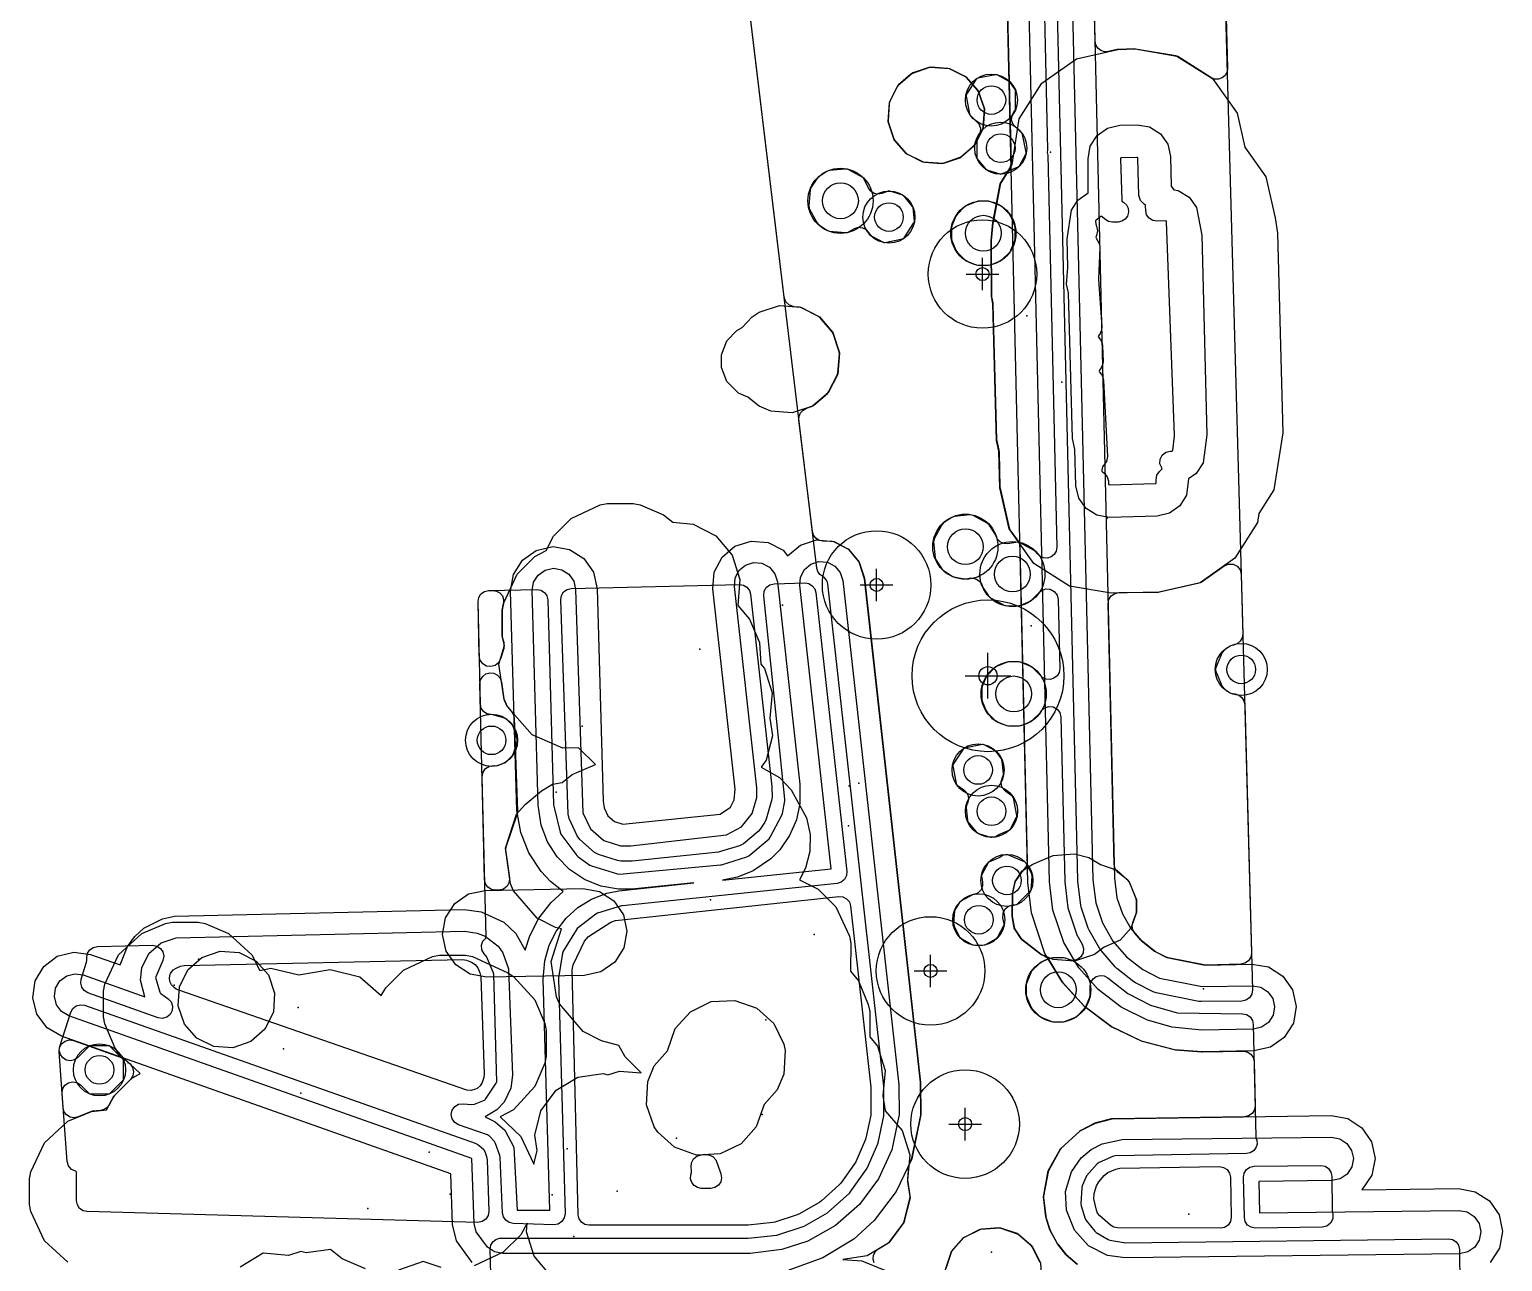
# Model space of a CAD drawing. Header units: metres. Extents: x 17722 to 17999, y 13535 to 15917.
# Drawn here: x 17794.3 to 17862.1, y 14236.5 to 14293.2 of the extents above; entities that cross this region are included whole.
import ezdxf

# ---------------------------------------------------------------- set-up
doc = ezdxf.new("R2010")
doc.units = ezdxf.units.M
for name, color, linetype in [('AI_GREENING_ALLOWED_ZONE', 4, 'Continuous'), ('AI_GREENING_EXCLUSIONS', 1, 'Continuous'), ('AI_GREENING_LAWN', 82, 'Continuous'), ('AI_GREENING_REJECTED', 6, 'Continuous'), ('AI_GREENING_SHRUBS', 92, 'Continuous'), ('AI_GREENING_TREES', 3, 'Continuous')]:
    doc.layers.add(name, color=color, linetype=linetype)

# ---------------------------------------------------------------- blocks, each defined once
blk = doc.blocks.new('AI_TREE')
for p, q in [((0, -0.3), (0, 0.3)), ((-0.3, 0), (0.3, 0))]:
    blk.add_line(p, q)
for radius in [1, 0.12]:
    blk.add_circle((0, 0), radius)
blk = doc.blocks.new('AI_SHRUB')
for radius in [1, 0.55]:
    blk.add_circle((0, 0), radius)

msp = doc.modelspace()

# ---------------------------------------------------------------- linework, layer by layer
at = {"layer": 'AI_GREENING_ALLOWED_ZONE'}
for points in [[(17849.115, 14304.35), (17849.463, 14291.45), (17849.436, 14291.273), (17849.348, 14291.117), (17849.211, 14291.002), (17849.042, 14290.943), (17848.863, 14290.947), (17848.696, 14291.014), (17847.167, 14291.979), (17847.076, 14292.013), (17845.226, 14292.331), (17845.178, 14292.334), (17844.427, 14292.315), (17844.378, 14292.308), (17843.965, 14292.215), (17843.789, 14292.207), (17843.621, 14292.26), (17843.482, 14292.368), (17843.389, 14292.518), (17843.354, 14292.691), (17843.271, 14296.258)], [(17839.265, 14296.462), (17839.484, 14287.07), (17839.407, 14286.791), (17839.011, 14286.163), (17838.977, 14286.076), (17838.656, 14284.343), (17838.653, 14284.321), (17838.575, 14283.51), (17838.574, 14283.485), (17838.583, 14280.963), (17838.588, 14280.916), (17838.643, 14280.635), (17838.652, 14280.552), (17838.816, 14274.315), (17838.823, 14274.267), (17838.919, 14273.839), (17838.932, 14273.742), (17838.974, 14272.139), (17838.98, 14272.09), (17839.395, 14270.259), (17839.434, 14270.171), (17839.806, 14269.645), (17839.872, 14269.514), (17839.897, 14269.368), (17840.235, 14254.886), (17840.198, 14254.684), (17840.082, 14254.514), (17839.976, 14254.412), (17839.699, 14254.012), (17839.661, 14253.923), (17839.553, 14253.424), (17839.547, 14253.375), (17839.531, 14252.413), (17839.535, 14252.365), (17839.627, 14251.861), (17839.662, 14251.771), (17839.93, 14251.356), (17839.986, 14251.295), (17840.855, 14250.62), (17840.911, 14250.587), (17840.998, 14250.551), (17841.131, 14250.469), (17841.232, 14250.349), (17841.833, 14249.356), (17841.862, 14249.318), (17842.858, 14248.219), (17842.893, 14248.187), (17844.082, 14247.296), (17844.124, 14247.271), (17845.475, 14246.619), (17845.521, 14246.602), (17847.004, 14246.219), (17847.046, 14246.212), (17848.275, 14246.113), (17848.3, 14246.112), (17850.175, 14246.153), (17850.367, 14246.12), (17850.531, 14246.015), (17850.643, 14245.855), (17850.686, 14245.665), (17850.732, 14243.636), (17850.697, 14243.443), (17850.592, 14243.278), (17850.431, 14243.166), (17850.239, 14243.125), (17844.17, 14243.036), (17844.111, 14243.028), (17843.397, 14242.841), (17843.348, 14242.822), (17842.696, 14242.49), (17842.641, 14242.452), (17841.793, 14241.672), (17841.744, 14241.61), (17841.221, 14240.663), (17841.194, 14240.588), (17840.987, 14239.468), (17840.984, 14239.394), (17841.082, 14238.541), (17841.092, 14238.494), (17841.27, 14237.933), (17841.288, 14237.89), (17841.613, 14237.285), (17841.638, 14237.247), (17841.996, 14236.802), (17842.027, 14236.769), (17842.536, 14236.329)], [(17833.181, 14236.391), (17833.135, 14236.568), (17833.155, 14236.75), (17833.24, 14236.912), (17833.377, 14237.033), (17833.812, 14237.293), (17833.884, 14237.358), (17834.523, 14238.219), (17834.564, 14238.306), (17834.825, 14239.346), (17834.83, 14239.442), (17834.727, 14240.138), (17834.724, 14240.255), (17834.776, 14240.841), (17834.822, 14241.01), (17834.894, 14241.164), (17834.913, 14241.219), (17835.325, 14243.204), (17835.331, 14243.258), (17835.313, 14244.695), (17835.311, 14244.72), (17832.734, 14267.916), (17832.724, 14267.963), (17832.51, 14268.637), (17832.463, 14268.721), (17832.024, 14269.243), (17831.949, 14269.303), (17831.35, 14269.614), (17831.243, 14269.641), (17830.815, 14269.652), (17830.641, 14269.688), (17830.49, 14269.782), (17830.382, 14269.922), (17830.33, 14270.092), (17829.711, 14275.238), (17829.72, 14275.409), (17829.787, 14275.567), (17829.903, 14275.694), (17830.055, 14275.774), (17830.294, 14275.851), (17830.38, 14275.899), (17831.023, 14276.458), (17831.081, 14276.532), (17831.478, 14277.305), (17831.504, 14277.398), (17831.575, 14278.282), (17831.563, 14278.379), (17831.289, 14279.216), (17831.242, 14279.3), (17830.686, 14279.949), (17830.611, 14280.008), (17829.838, 14280.404), (17829.745, 14280.43), (17829.488, 14280.451), (17829.272, 14280.52), (17829.109, 14280.677), (17829.032, 14280.89), (17827.311, 14295.195)], [(17840.818, 14236.42), (17840.474, 14237.112), (17840.416, 14237.188), (17839.846, 14237.689), (17839.763, 14237.737), (17839.022, 14237.991), (17838.926, 14238.004), (17838.139, 14237.951), (17838.046, 14237.926), (17837.353, 14237.582), (17837.278, 14237.524), (17836.776, 14236.954), (17836.728, 14236.871), (17836.474, 14236.131)]]:
    msp.add_lwpolyline(points, dxfattribs=at)
for points in [[(17834.638, 14287.537), (17834.714, 14287.478), (17835.406, 14287.135), (17835.5, 14287.109), (17836.286, 14287.057), (17836.383, 14287.07), (17837.123, 14287.323), (17837.206, 14287.372), (17837.776, 14287.873), (17837.835, 14287.949), (17838.178, 14288.641), (17838.204, 14288.735), (17838.256, 14289.521), (17838.243, 14289.618), (17837.99, 14290.358), (17837.941, 14290.441), (17837.44, 14291.011), (17837.364, 14291.07), (17836.672, 14291.413), (17836.578, 14291.439), (17835.792, 14291.491), (17835.695, 14291.478), (17834.955, 14291.225), (17834.872, 14291.176), (17834.302, 14290.675), (17834.243, 14290.599), (17833.9, 14289.907), (17833.874, 14289.813), (17833.822, 14289.027), (17833.835, 14288.93), (17834.088, 14288.19), (17834.137, 14288.107), (17834.638, 14287.537)], [(17849.303, 14268.512), (17849.501, 14268.595), (17849.715, 14268.588), (17849.906, 14268.492), (17850.04, 14268.325), (17850.092, 14268.117), (17850.562, 14250.666), (17850.529, 14250.473), (17850.424, 14250.307), (17850.264, 14250.195), (17850.073, 14250.152), (17848.48, 14250.118), (17848.373, 14250.127), (17846.73, 14250.451), (17846.598, 14250.497), (17846.144, 14250.73), (17846.063, 14250.782), (17845.537, 14251.196), (17845.468, 14251.262), (17845.192, 14251.58), (17845.102, 14251.733), (17845.071, 14251.908), (17845.103, 14252.083), (17845.256, 14252.492), (17845.272, 14252.579), (17845.272, 14253.078), (17845.253, 14253.173), (17844.937, 14253.93), (17844.865, 14254.027), (17844.424, 14254.385), (17844.29, 14254.553), (17844.239, 14254.761), (17843.959, 14266.77), (17843.993, 14266.963), (17844.099, 14267.129), (17844.26, 14267.24), (17844.452, 14267.281), (17846.278, 14267.305), (17846.33, 14267.312), (17848.159, 14267.726), (17848.247, 14267.765), (17849.303, 14268.512)], [(17814.925, 14266.863), (17814.959, 14267.056), (17815.063, 14267.22), (17815.223, 14267.333), (17815.413, 14267.375), (17815.601, 14267.38), (17815.777, 14267.352), (17815.932, 14267.264), (17816.047, 14267.127), (17816.106, 14266.959), (17816.103, 14266.781), (17816.043, 14266.487), (17816.039, 14266.438), (17816.039, 14265.307), (17816.046, 14265.245), (17816.117, 14264.973), (17816.111, 14264.7), (17815.963, 14264.22), (17815.867, 14264.045), (17815.71, 14263.921), (17815.517, 14263.868), (17815.319, 14263.896), (17815.147, 14263.999), (17815.03, 14264.16), (17814.985, 14264.355), (17814.925, 14266.863)], [(17815.016, 14263.074), (17815.046, 14263.259), (17815.143, 14263.42), (17815.293, 14263.533), (17815.474, 14263.584), (17815.66, 14263.564), (17815.826, 14263.477), (17815.949, 14263.335), (17816.01, 14263.157), (17816.121, 14262.39), (17816.141, 14262.324), (17816.258, 14262.063), (17816.297, 14262.002), (17816.474, 14261.799), (17816.562, 14261.654), (17816.597, 14261.487), (17816.739, 14257.213), (17816.712, 14257.034), (17816.204, 14255.552), (17816.194, 14255.448), (17816.191, 14255.437), (17816.195, 14255.428), (17816.381, 14254.139), (17816.367, 14253.929), (17816.268, 14253.744), (17816.101, 14253.616), (17815.896, 14253.568), (17815.74, 14253.565), (17815.549, 14253.599), (17815.385, 14253.703), (17815.273, 14253.863), (17815.231, 14254.053), (17815.2, 14255.344), (17815.211, 14255.414), (17815.197, 14255.482), (17815.016, 14263.074)], [(17795.62, 14246.127), (17795.642, 14246.314), (17795.643, 14246.318), (17795.74, 14246.492), (17795.897, 14246.614), (17796.089, 14246.666), (17796.286, 14246.638), (17798.525, 14245.847), (17798.701, 14245.74), (17798.894, 14245.559), (17799.009, 14245.397), (17799.052, 14245.202), (17799.015, 14245.007), (17798.906, 14244.841), (17798.17, 14244.105), (17798.125, 14244.045), (17797.933, 14243.677), (17797.833, 14243.545), (17797.696, 14243.453), (17797.537, 14243.411), (17797.149, 14243.375), (17797.076, 14243.357), (17796.5, 14243.116), (17796.316, 14243.077), (17796.13, 14243.109), (17795.97, 14243.208), (17795.857, 14243.359), (17795.808, 14243.541), (17795.62, 14246.127)], [(17824.743, 14240.803), (17824.759, 14241.006), (17824.855, 14241.187), (17825.015, 14241.314), (17825.212, 14241.366), (17825.431, 14241.378), (17825.609, 14241.355), (17825.768, 14241.271), (17825.887, 14241.136), (17825.95, 14240.967), (17825.955, 14240.938), (17826.119, 14240.498), (17826.15, 14240.31), (17826.108, 14240.123), (17825.999, 14239.965), (17825.838, 14239.861), (17825.65, 14239.824), (17825.214, 14239.824), (17825.036, 14239.857), (17824.882, 14239.95), (17824.771, 14240.093), (17824.717, 14240.266), (17824.729, 14240.446), (17824.757, 14240.559), (17824.763, 14240.651), (17824.743, 14240.803)]]:
    msp.add_lwpolyline(points, close=True, dxfattribs=at)
at = {"layer": 'AI_GREENING_EXCLUSIONS'}
for points in [[(17843.215, 14298.668), (17844.254, 14254.119), (17844.367, 14253.213), (17844.616, 14252.473), (17844.998, 14251.805), (17845.499, 14251.226), (17846.101, 14250.752), (17846.661, 14250.464), (17848.426, 14250.117), (17850.584, 14250.163), (17851.353, 14250.028), (17852.011, 14249.61), (17852.459, 14248.971), (17852.629, 14248.209), (17852.494, 14247.44), (17852.075, 14246.782), (17851.436, 14246.334), (17850.674, 14246.164), (17848.288, 14246.112), (17847.024, 14246.214), (17845.497, 14246.608), (17844.102, 14247.282), (17842.874, 14248.201), (17841.846, 14249.335), (17841.047, 14250.655), (17840.422, 14252.52), (17840.422, 14252.52), (17840.258, 14253.925), (17839.213, 14298.675)], [(17842.214, 14298.695), (17843.256, 14254.045), (17843.387, 14252.99), (17843.699, 14252.061), (17844.178, 14251.224), (17844.805, 14250.499), (17845.558, 14249.907), (17846.329, 14249.51), (17848.29, 14249.124), (17850.607, 14249.164), (17850.991, 14249.096), (17851.32, 14248.887), (17851.544, 14248.567), (17851.629, 14248.186), (17851.561, 14247.802), (17851.352, 14247.473), (17851.033, 14247.249), (17850.652, 14247.164), (17848.272, 14247.112), (17846.905, 14247.246), (17845.772, 14247.57), (17844.559, 14248.172), (17843.493, 14248.987), (17842.602, 14249.989), (17841.915, 14251.152), (17841.415, 14252.643), (17841.257, 14253.949), (17841.257, 14253.949), (17840.213, 14298.698)], [(17796.027, 14236.417), (17794.954, 14237.405), (17794.323, 14238.751), (17794.258, 14239.074), (17794.258, 14240.261), (17794.323, 14240.584), (17794.954, 14241.93), (17796.027, 14242.918), (17797.111, 14243.371), (17797.807, 14243.436), (17798.143, 14244.079), (17798.953, 14244.889), (17798.953, 14244.889), (17799.356, 14245.125), (17798.362, 14246.059), (17798.185, 14246.322), (17797.731, 14247.406), (17797.666, 14247.728), (17797.666, 14248.916), (17797.731, 14249.238), (17798.362, 14250.585), (17799.436, 14251.573), (17800.519, 14252.026), (17800.842, 14252.091), (17802.029, 14252.091), (17802.351, 14252.026), (17803.435, 14251.573), (17804.509, 14250.585), (17804.878, 14249.863), (17805.376, 14249.972), (17806.674, 14249.658), (17808.106, 14249.904), (17809.479, 14249.571), (17810.465, 14248.717), (17810.678, 14249.066), (17811.488, 14249.876), (17812.835, 14250.507), (17813.157, 14250.572), (17814.345, 14250.572), (17814.667, 14250.507), (17816.298, 14249.763), (17816.562, 14249.586), (17817.55, 14248.512), (17818.003, 14247.428), (17818.068, 14247.106), (17818.068, 14245.919), (17818.003, 14245.596), (17817.55, 14244.513), (17816.562, 14243.439), (17815.953, 14243.117), (17816.902, 14242.214), (17817.503, 14240.938), (17817.644, 14241.563), (17817.54, 14242.269), (17817.825, 14243.404), (17818.523, 14244.344), (17819.527, 14244.945), (17820.685, 14245.116), (17820.904, 14245.061), (17821.442, 14245.231), (17822.441, 14245.145), (17821.703, 14245.883), (17821.416, 14246.409), (17820.61, 14246.626), (17819.763, 14247.056), (17818.685, 14248.325), (17818.538, 14248.65), (17818.302, 14250.28), (17818.77, 14251.779), (17818.494, 14251.842), (17817.646, 14252.272), (17816.568, 14253.54), (17816.421, 14253.866), (17816.185, 14255.496), (17816.695, 14257.069), (17817.096, 14257.511), (17817.849, 14258.142), (17818.355, 14258.455), (17818.806, 14258.531), (17819.26, 14258.899), (17820.34, 14259.351), (17819.558, 14260.124), (17818.832, 14260.114), (17817.415, 14260.719), (17816.273, 14262.03), (17816.126, 14262.356), (17815.89, 14263.985), (17816.152, 14264.836), (17816.039, 14265.275), (17816.039, 14266.463), (17816.104, 14266.785), (17816.734, 14268.132), (17817.545, 14268.942), (17818.061, 14269.226), (17818.402, 14269.879), (17819.212, 14270.689), (17820.559, 14271.32), (17820.881, 14271.385), (17822.068, 14271.385), (17822.391, 14271.32), (17823.474, 14270.866), (17823.906, 14270.521), (17824.845, 14270.44), (17825.884, 14269.901), (17826.638, 14269.005), (17826.992, 14267.889), (17826.892, 14266.687), (17827.437, 14266.056), (17827.891, 14264.973), (17827.956, 14263.978), (17828.124, 14263.778), (17828.477, 14262.663), (17828.373, 14261.489), (17828.492, 14260.686), (17828.207, 14259.551), (17827.975, 14259.239), (17828.813, 14258.756), (17829.359, 14258.188), (17830.054, 14256.899), (17830.23, 14256.128), (17830.219, 14255.343), (17830.02, 14254.577), (17829.737, 14254.038), (17830.597, 14253.611), (17831.407, 14252.8), (17832.038, 14251.454), (17832.103, 14251.131), (17832.082, 14249.839), (17832.453, 14249.382), (17832.907, 14248.298), (17832.972, 14247.976), (17832.972, 14246.802), (17833.332, 14246.374), (17833.686, 14245.258), (17833.582, 14244.085), (17833.683, 14243.398), (17834.469, 14242.486), (17834.823, 14241.37), (17834.719, 14240.197), (17834.837, 14239.394), (17834.552, 14238.258), (17833.854, 14237.319), (17832.85, 14236.718), (17831.733, 14236.553), (17832.616, 14236.488), (17833.699, 14236.034)], [(17814.656, 14236.41), (17813.928, 14237.404), (17813.75, 14238.164), (17813.669, 14240.499), (17795.739, 14246.832), (17795.068, 14247.23), (17794.6, 14247.855), (17794.407, 14248.611), (17794.519, 14249.384), (17794.917, 14250.055), (17795.542, 14250.522), (17796.298, 14250.715), (17797.071, 14250.603), (17798.441, 14250.12), (17798.772, 14250.971), (17799.111, 14251.43), (17799.535, 14251.815), (17800.388, 14252.251), (17800.945, 14252.368), (17814.288, 14252.671), (17815.069, 14252.571), (17816.113, 14252.085), (17816.113, 14252.085), (17816.664, 14251.565), (17817.094, 14250.798), (17817.306, 14251.465), (17817.731, 14252.279), (17818.294, 14252.997), (17818.851, 14253.501), (17818.258, 14253.973), (17817.837, 14254.428), (17817.274, 14255.281), (17816.897, 14256.229), (17816.72, 14257.243), (17816.425, 14267.344), (17816.555, 14268.113), (17816.97, 14268.774), (17817.607, 14269.226), (17818.367, 14269.4), (17819.137, 14269.269), (17819.798, 14268.854), (17820.249, 14268.218), (17820.423, 14267.457), (17820.699, 14257.665), (17820.74, 14257.358), (17820.91, 14256.996), (17821.217, 14256.727), (17821.599, 14256.606), (17826.08, 14257.068), (17826.556, 14257.392), (17826.735, 14257.736), (17826.768, 14258.223), (17825.743, 14267.448), (17825.809, 14268.226), (17826.169, 14268.918), (17826.766, 14269.421), (17827.509, 14269.657), (17828.287, 14269.59), (17828.98, 14269.231), (17829.193, 14268.978), (17829.779, 14269.471), (17830.522, 14269.707), (17831.3, 14269.64), (17831.993, 14269.281), (17832.495, 14268.684), (17832.731, 14267.94), (17835.312, 14244.707), (17835.331, 14243.231), (17834.907, 14241.19), (17834.195, 14239.68), (17833.173, 14238.339), (17832.235, 14237.49), (17830.812, 14236.616), (17829.241, 14236.056)], [(17842.553, 14236.314), (17842.01, 14236.784), (17841.624, 14237.265), (17841.277, 14237.911), (17841.085, 14238.517), (17840.98, 14239.431), (17841.201, 14240.628), (17841.201, 14240.628), (17841.763, 14241.645), (17842.666, 14242.475), (17843.372, 14242.834), (17844.14, 14243.035), (17854.236, 14243.184), (17855.003, 14243.04), (17855.656, 14242.613), (17856.096, 14241.969), (17856.257, 14241.205), (17856.113, 14240.438), (17855.643, 14239.756), (17860.107, 14239.812), (17860.874, 14239.669), (17861.528, 14239.243), (17861.97, 14238.6), (17862.132, 14237.837), (17861.989, 14237.069), (17861.563, 14236.415)], [(17818.266, 14235.805), (17817.513, 14236.701), (17817.159, 14237.817), (17817.194, 14238.226), (17816.902, 14237.688), (17816.091, 14236.878), (17814.745, 14236.247)], [(17809.748, 14236.118), (17808.664, 14236.571), (17808.135, 14237.014), (17807.015, 14236.849), (17806.761, 14236.913), (17806.194, 14236.734), (17805.027, 14236.835), (17803.964, 14236.195)], [(17813.235, 14236.182), (17812.4, 14236.461), (17811.258, 14236.053)]]:
    msp.add_lwpolyline(points, dxfattribs=at)
for points in [[(17839.541, 14287.003), (17839.866, 14289.106), (17840.907, 14290.757), (17842.5, 14291.883), (17844.402, 14292.314), (17845.202, 14292.335), (17847.125, 14292.005), (17848.775, 14290.964), (17849.901, 14289.371), (17850.255, 14287.811), (17851.22, 14286.446), (17851.651, 14284.543), (17851.769, 14283.846), (17852.013, 14274.639), (17851.601, 14272.014), (17850.91, 14270.918), (17850.84, 14270.513), (17849.8, 14268.863), (17848.207, 14267.737), (17846.304, 14267.306), (17844.105, 14267.248), (17842.182, 14267.578), (17840.532, 14268.618), (17839.406, 14270.211), (17838.975, 14272.114), (17838.93, 14273.791), (17838.817, 14274.291), (17838.651, 14280.594), (17838.583, 14280.939), (17838.574, 14283.497), (17838.654, 14284.332), (17838.986, 14286.123), (17839.541, 14287.003)], [(17837.408, 14291.048), (17837.974, 14290.404), (17838.259, 14289.571), (17838.2, 14288.685), (17837.813, 14287.905), (17837.169, 14287.339), (17836.336, 14287.054), (17835.45, 14287.113), (17834.67, 14287.5), (17834.104, 14288.144), (17833.819, 14288.977), (17833.878, 14289.863), (17834.265, 14290.643), (17834.909, 14291.209), (17835.742, 14291.494), (17836.628, 14291.435), (17837.408, 14291.048)], [(17845.871, 14288.737), (17846.366, 14288.425), (17846.704, 14287.947), (17846.833, 14287.376), (17846.869, 14286.012), (17846.987, 14285.846), (17847.19, 14285.811), (17847.685, 14285.499), (17848.023, 14285.021), (17848.271, 14283.753), (17848.514, 14274.547), (17848.333, 14273.267), (17848.021, 14272.772), (17847.667, 14272.522), (17847.573, 14271.767), (17847.26, 14271.272), (17846.782, 14270.934), (17846.212, 14270.805), (17844.012, 14270.747), (17843.436, 14270.846), (17842.941, 14271.158), (17842.603, 14271.636), (17842.473, 14272.206), (17842.429, 14273.883), (17842.316, 14274.383), (17842.139, 14281.097), (17842.039, 14281.491), (17842.108, 14282.261), (17842.073, 14283.59), (17842.268, 14284.906), (17842.566, 14285.364), (17843.043, 14285.702), (17843.035, 14287.276), (17843.134, 14287.853), (17843.446, 14288.348), (17843.924, 14288.686), (17844.495, 14288.815), (17845.294, 14288.836), (17845.871, 14288.737)], [(17830.654, 14279.986), (17831.274, 14279.263), (17831.579, 14278.332), (17831.5, 14277.349), (17831.059, 14276.489), (17830.342, 14275.866), (17829.405, 14275.564), (17828.422, 14275.643), (17827.881, 14275.87), (17827.356, 14276.29), (17826.926, 14276.47), (17826.388, 14277.009), (17826.141, 14277.648), (17826.141, 14278.241), (17826.388, 14278.88), (17826.846, 14279.365), (17827.097, 14279.49), (17827.563, 14279.986), (17827.875, 14280.203), (17828.812, 14280.505), (17829.794, 14280.426), (17830.654, 14279.986)], [(17815.852, 14250.981), (17816.074, 14250.672), (17816.325, 14249.936), (17816.514, 14245.042), (17816.439, 14244.439), (17816.125, 14243.792), (17815.792, 14243.438), (17815.252, 14243.121), (17815.715, 14242.898), (17816.162, 14242.51), (17816.572, 14241.73), (17816.729, 14238.825), (17818.23, 14238.826), (17817.93, 14249.458), (17818.001, 14250.316), (17818.209, 14251.034), (17818.54, 14251.691), (17818.983, 14252.272), (17819.525, 14252.764), (17820.154, 14253.152), (17820.855, 14253.421), (17821.421, 14253.535), (17824.87, 14253.897), (17822.012, 14253.606), (17821.392, 14253.606), (17820.588, 14253.752), (17819.831, 14254.059), (17819.147, 14254.518), (17818.57, 14255.108), (17818.131, 14255.797), (17817.841, 14256.56), (17817.703, 14257.477), (17817.424, 14267.372), (17817.489, 14267.757), (17817.697, 14268.087), (17818.015, 14268.313), (17818.396, 14268.4), (17818.78, 14268.335), (17819.111, 14268.127), (17819.337, 14267.809), (17819.423, 14267.429), (17819.762, 14257.125), (17820.107, 14256.392), (17820.724, 14255.851), (17821.496, 14255.606), (17821.96, 14255.606), (17826.378, 14256.109), (17827.061, 14256.48), (17827.554, 14257.093), (17827.772, 14257.839), (17827.767, 14258.284), (17826.736, 14267.559), (17826.77, 14267.947), (17826.949, 14268.294), (17827.248, 14268.545), (17827.62, 14268.663), (17828.009, 14268.629), (17828.355, 14268.45), (17828.606, 14268.151), (17828.724, 14267.779), (17829.76, 14258.455), (17829.756, 14257.567), (17829.593, 14256.801), (17829.282, 14256.081), (17828.833, 14255.43), (17828.417, 14255.007), (17827.607, 14254.457), (17826.877, 14254.17), (17826.198, 14254.035), (17831.2, 14254.554), (17829.749, 14267.609), (17829.783, 14267.997), (17829.962, 14268.344), (17830.261, 14268.595), (17830.633, 14268.713), (17831.022, 14268.68), (17831.368, 14268.5), (17831.619, 14268.201), (17831.737, 14267.83), (17834.318, 14244.597), (17834.331, 14243.226), (17833.991, 14241.593), (17833.383, 14240.265), (17832.503, 14239.081), (17831.394, 14238.108), (17830.12, 14237.396), (17828.93, 14237.007), (17827.467, 14236.83), (17816.07, 14236.824), (17815.688, 14236.9), (17815.363, 14237.117), (17814.838, 14237.819), (17814.749, 14238.198), (17814.635, 14241.207), (17796.072, 14247.775), (17795.736, 14247.974), (17795.502, 14248.286), (17795.406, 14248.664), (17795.462, 14249.051), (17795.661, 14249.386), (17795.973, 14249.62), (17796.351, 14249.716), (17796.738, 14249.661), (17799.579, 14248.657), (17799.378, 14249.421), (17799.43, 14249.984), (17799.759, 14250.647), (17800.321, 14251.137), (17801.024, 14251.372), (17814.309, 14251.671), (17814.894, 14251.587), (17815.256, 14251.446), (17815.852, 14250.981)], [(17839.548, 14253.4), (17839.671, 14253.972), (17840.005, 14254.453), (17840.497, 14254.77), (17841.423, 14255.157), (17842.405, 14255.235), (17843.072, 14255.067), (17843.602, 14254.751), (17844.365, 14254.489), (17844.913, 14253.988), (17845.272, 14253.128), (17845.272, 14252.534), (17845.01, 14251.817), (17844.508, 14251.269), (17843.776, 14250.936), (17843.336, 14250.6), (17842.405, 14250.295), (17841.423, 14250.373), (17840.881, 14250.6), (17839.953, 14251.321), (17839.636, 14251.813), (17839.531, 14252.389), (17839.548, 14253.4)], [(17815.255, 14253.558), (17819.754, 14253.637), (17820.522, 14253.498), (17821.178, 14253.076), (17821.623, 14252.435), (17821.789, 14251.672), (17821.65, 14250.904), (17821.228, 14250.248), (17820.587, 14249.803), (17819.824, 14249.637), (17815.325, 14249.558), (17814.557, 14249.697), (17813.901, 14250.119), (17813.456, 14250.76), (17813.291, 14251.523), (17813.429, 14252.291), (17813.851, 14252.947), (17814.493, 14253.392), (17815.255, 14253.558)], [(17804.703, 14250.301), (17805.269, 14249.658), (17805.555, 14248.824), (17805.496, 14247.938), (17805.108, 14247.158), (17804.465, 14246.592), (17803.631, 14246.307), (17802.746, 14246.366), (17801.966, 14246.753), (17801.4, 14247.397), (17801.114, 14248.23), (17801.173, 14249.116), (17801.56, 14249.896), (17802.204, 14250.462), (17803.038, 14250.748), (17803.923, 14250.689), (17804.703, 14250.301)], [(17823.651, 14246.157), (17824.012, 14247.188), (17824.713, 14247.967), (17825.673, 14248.43), (17826.757, 14248.488), (17827.771, 14248.127), (17828.55, 14247.426), (17829.013, 14246.466), (17829.071, 14246.174), (17829.013, 14245.09), (17828.71, 14244.368), (17828.106, 14243.686), (17827.745, 14242.655), (17827.044, 14241.876), (17826.084, 14241.413), (17825, 14241.355), (17823.986, 14241.716), (17823.207, 14242.417), (17823.047, 14242.655), (17822.686, 14243.669), (17822.744, 14244.753), (17823.047, 14245.475), (17823.651, 14246.157)], [(17844.608, 14242.077), (17854.246, 14242.184), (17854.63, 14242.112), (17854.956, 14241.899), (17855.177, 14241.577), (17855.257, 14241.195), (17855.185, 14240.811), (17854.972, 14240.485), (17854.649, 14240.264), (17854.268, 14240.184), (17850.898, 14240.148), (17850.93, 14238.697), (17860.119, 14238.812), (17860.503, 14238.74), (17860.83, 14238.528), (17861.051, 14238.206), (17861.132, 14237.824), (17861.06, 14237.441), (17860.848, 14237.113), (17860.526, 14236.893), (17860.144, 14236.812), (17844.74, 14236.619), (17843.937, 14236.737), (17843.061, 14237.175), (17842.404, 14237.891), (17842.037, 14238.82), (17841.996, 14239.676), (17842.265, 14240.579), (17842.724, 14241.233), (17843.17, 14241.611), (17843.681, 14241.883), (17844.608, 14242.077)], [(17839.809, 14237.721), (17840.453, 14237.156), (17840.84, 14236.375), (17840.899, 14235.49), (17840.613, 14234.656), (17840.047, 14234.013), (17839.267, 14233.625), (17838.382, 14233.566), (17837.548, 14233.852), (17836.905, 14234.418), (17836.517, 14235.198), (17836.458, 14236.084), (17836.744, 14236.917), (17837.31, 14237.561), (17838.09, 14237.948), (17838.975, 14238.007), (17839.809, 14237.721)]]:
    msp.add_lwpolyline(points, close=True, dxfattribs=at)
at = {"layer": 'AI_GREENING_LAWN'}
for points in [[(17849.032, 14306.053), (17850.165, 14265.371), (17850.138, 14265.194), (17850.049, 14265.037), (17849.911, 14264.922), (17849.741, 14264.863), (17849.689, 14264.855), (17849.589, 14264.817), (17849.307, 14264.628), (17849.217, 14264.518), (17848.913, 14263.784), (17848.913, 14263.784), (17848.904, 14263.738), (17848.913, 14263.693), (17849.217, 14262.958), (17849.307, 14262.849), (17849.587, 14262.662), (17849.693, 14262.622), (17849.816, 14262.607), (17849.984, 14262.554), (17850.124, 14262.446), (17850.217, 14262.297), (17850.253, 14262.124), (17850.607, 14248.97), (17850.574, 14248.776), (17850.468, 14248.61), (17850.307, 14248.498), (17850.115, 14248.457), (17848.247, 14248.43), (17848.143, 14248.44), (17846.166, 14248.829), (17846.035, 14248.875), (17845.221, 14249.293), (17845.14, 14249.345), (17844.357, 14249.961), (17844.288, 14250.027), (17843.636, 14250.781), (17843.581, 14250.86), (17843.082, 14251.73), (17843.042, 14251.819), (17842.717, 14252.786), (17842.695, 14252.883), (17842.56, 14253.969), (17842.556, 14254.019), (17841.514, 14298.688)], [(17815.557, 14234.107), (17815.489, 14237.029), (17815.517, 14237.205), (17815.605, 14237.36), (17815.742, 14237.475), (17815.91, 14237.534), (17816.088, 14237.53), (17816.12, 14237.524), (17827.35, 14237.524), (17827.377, 14237.526), (17828.687, 14237.669), (17828.738, 14237.68), (17829.908, 14238.064), (17829.955, 14238.085), (17831.021, 14238.701), (17831.063, 14238.731), (17832.035, 14239.604), (17832.072, 14239.645), (17832.831, 14240.707), (17832.857, 14240.752), (17833.351, 14241.88), (17833.367, 14241.929), (17833.624, 14243.165), (17833.629, 14243.217), (17833.623, 14244.504), (17833.622, 14244.531), (17831.048, 14267.691), (17831.007, 14267.803), (17830.905, 14267.951), (17830.877, 14267.98), (17830.806, 14268.015), (17830.674, 14268.112), (17830.579, 14268.246), (17830.534, 14268.403), (17826.425, 14302.565)], [(17840.913, 14298.702), (17841.17, 14287.681), (17841.15, 14287.556), (17841.176, 14287.441), (17841.598, 14269.376), (17841.568, 14269.196), (17841.476, 14269.038), (17841.333, 14268.924), (17841.159, 14268.868), (17840.976, 14268.88), (17840.81, 14268.956), (17840.682, 14269.087), (17840.644, 14269.143), (17840.556, 14269.224), (17839.877, 14269.587), (17839.841, 14269.599), (17839.803, 14269.6), (17839.337, 14269.533), (17839.15, 14269.541), (17838.98, 14269.617), (17838.849, 14269.751), (17838.778, 14269.92), (17838.74, 14270.009), (17838.476, 14270.405), (17838.387, 14270.485), (17837.739, 14270.832), (17837.6, 14270.86), (17836.868, 14270.788), (17836.756, 14270.747), (17836.372, 14270.491), (17836.291, 14270.402), (17835.945, 14269.754), (17835.917, 14269.615), (17835.989, 14268.883), (17836.03, 14268.77), (17836.293, 14268.376), (17836.361, 14268.308), (17836.766, 14268.037), (17836.855, 14268), (17837.327, 14267.907), (17837.435, 14267.909), (17837.554, 14267.939), (17837.73, 14267.951), (17837.899, 14267.901), (17838.04, 14267.796), (17838.136, 14267.648), (17838.19, 14267.52), (17838.454, 14267.125), (17838.543, 14267.044), (17839.202, 14266.692), (17839.318, 14266.663), (17839.793, 14266.663), (17839.887, 14266.682), (17840.337, 14266.868), (17840.417, 14266.922), (17840.797, 14267.301), (17840.803, 14267.294), (17840.888, 14267.377), (17841.085, 14267.448), (17841.294, 14267.433), (17841.478, 14267.334), (17841.605, 14267.168), (17841.654, 14266.965), (17841.728, 14263.782), (17841.699, 14263.601), (17841.607, 14263.443), (17841.464, 14263.329), (17841.289, 14263.274), (17841.107, 14263.285), (17840.94, 14263.361), (17840.857, 14263.446), (17840.856, 14263.445), (17840.477, 14263.824), (17840.396, 14263.878), (17839.947, 14264.064), (17839.852, 14264.083), (17839.365, 14264.083), (17839.27, 14264.064), (17838.821, 14263.878), (17838.74, 14263.824), (17838.396, 14263.48), (17838.342, 14263.399), (17838.156, 14262.95), (17838.137, 14262.855), (17838.137, 14262.368), (17838.156, 14262.273), (17838.342, 14261.824), (17838.396, 14261.743), (17838.74, 14261.399), (17838.821, 14261.345), (17839.27, 14261.159), (17839.365, 14261.14), (17839.852, 14261.14), (17839.947, 14261.159), (17840.396, 14261.345), (17840.477, 14261.399), (17840.821, 14261.743), (17840.865, 14261.809), (17841.015, 14261.955), (17841.211, 14262.027), (17841.42, 14262.011), (17841.604, 14261.912), (17841.732, 14261.747), (17841.78, 14261.543), (17841.957, 14253.977), (17841.959, 14253.952), (17842.106, 14252.754), (17842.117, 14252.706), (17842.501, 14251.55), (17842.521, 14251.504), (17842.765, 14251.079), (17842.828, 14250.883), (17842.808, 14250.679), (17842.707, 14250.5), (17842.542, 14250.377), (17842.342, 14250.33), (17842.14, 14250.368), (17841.998, 14250.427), (17841.903, 14250.446), (17841.416, 14250.446), (17841.322, 14250.427), (17840.872, 14250.241), (17840.792, 14250.187), (17840.447, 14249.843), (17840.394, 14249.763), (17840.207, 14249.313), (17840.189, 14249.218), (17840.189, 14248.732), (17840.207, 14248.637), (17840.394, 14248.187), (17840.447, 14248.107), (17840.792, 14247.763), (17840.872, 14247.709), (17841.322, 14247.523), (17841.416, 14247.504), (17841.903, 14247.504), (17841.998, 14247.523), (17842.448, 14247.709), (17842.528, 14247.763), (17842.872, 14248.107), (17842.926, 14248.187), (17843.112, 14248.637), (17843.131, 14248.732), (17843.131, 14249.135), (17843.165, 14249.317), (17843.263, 14249.474), (17843.412, 14249.584), (17843.59, 14249.633), (17843.774, 14249.614), (17843.939, 14249.529), (17844.86, 14248.809), (17844.9, 14248.783), (17845.915, 14248.264), (17845.96, 14248.246), (17847.095, 14247.922), (17847.16, 14247.912), (17850.154, 14247.871), (17850.341, 14247.832), (17850.499, 14247.726), (17850.606, 14247.568), (17850.647, 14247.382), (17850.764, 14242.197), (17850.787, 14242.094), (17850.809, 14242.046), (17850.82, 14241.867), (17850.769, 14241.696), (17850.659, 14241.553), (17850.507, 14241.459), (17850.331, 14241.424), (17844.298, 14241.331), (17844.199, 14241.309), (17843.543, 14241.01), (17843.461, 14240.949), (17842.969, 14240.396), (17842.926, 14240.327), (17842.767, 14239.948), (17842.748, 14239.868), (17842.699, 14239.112), (17842.711, 14239.02), (17842.905, 14238.419), (17842.947, 14238.34), (17843.345, 14237.845), (17843.412, 14237.787), (17843.959, 14237.464), (17844.043, 14237.434), (17844.68, 14237.324), (17844.725, 14237.321), (17859.635, 14237.505), (17859.827, 14237.47), (17859.99, 14237.363), (17860.101, 14237.202), (17860.141, 14237.011), (17860.179, 14233.687)]]:
    msp.add_lwpolyline(points, dxfattribs=at)
for points in [[(17839.531, 14289.272), (17839.635, 14289.459), (17839.659, 14289.485), (17839.681, 14289.522), (17839.689, 14289.565), (17839.689, 14290.401), (17839.684, 14290.436), (17839.668, 14290.468), (17839.463, 14290.776), (17839.374, 14290.856), (17838.852, 14291.135), (17838.813, 14291.148), (17838.772, 14291.147), (17837.962, 14290.986), (17837.919, 14290.968), (17837.886, 14290.935), (17837.431, 14290.253), (17837.413, 14290.211), (17837.413, 14290.164), (17837.575, 14289.348), (17837.587, 14289.314), (17837.608, 14289.286), (17837.913, 14288.981), (17837.909, 14288.977), (17838.005, 14288.881), (17838.079, 14288.68), (17838.062, 14288.467), (17837.957, 14288.28), (17837.934, 14288.254), (17837.912, 14288.217), (17837.904, 14288.174), (17837.904, 14287.344), (17837.911, 14287.304), (17837.931, 14287.268), (17838.299, 14286.82), (17838.417, 14286.741), (17838.971, 14286.573), (17839.012, 14286.568), (17839.052, 14286.577), (17839.821, 14286.895), (17839.856, 14286.917), (17839.881, 14286.95), (17840.169, 14287.488), (17840.189, 14287.55), (17840.18, 14287.572), (17840.017, 14288.391), (17840.005, 14288.425), (17839.984, 14288.453), (17839.679, 14288.758), (17839.683, 14288.762), (17839.588, 14288.857), (17839.514, 14289.058), (17839.531, 14289.272)], [(17832.266, 14284.055), (17832.451, 14284.113), (17832.644, 14284.097), (17832.817, 14284.008), (17832.943, 14283.86), (17832.977, 14283.8), (17833.075, 14283.703), (17833.588, 14283.429), (17833.627, 14283.416), (17833.668, 14283.417), (17834.478, 14283.578), (17834.521, 14283.596), (17834.554, 14283.629), (17835.013, 14284.316), (17835.03, 14284.353), (17835.033, 14284.394), (17834.972, 14285.008), (17834.964, 14285.043), (17834.945, 14285.073), (17834.574, 14285.526), (17834.456, 14285.605), (17833.899, 14285.774), (17833.86, 14285.779), (17833.822, 14285.772), (17833.533, 14285.667), (17833.353, 14285.637), (17833.173, 14285.674), (17833.019, 14285.773), (17832.912, 14285.921), (17832.702, 14286.36), (17832.681, 14286.391), (17832.65, 14286.414), (17831.983, 14286.771), (17831.843, 14286.799), (17831.112, 14286.727), (17830.999, 14286.686), (17830.605, 14286.423), (17830.536, 14286.354), (17830.273, 14285.96), (17830.233, 14285.847), (17830.161, 14285.116), (17830.188, 14284.977), (17830.535, 14284.328), (17830.615, 14284.24), (17830.999, 14283.983), (17831.112, 14283.943), (17831.88, 14283.867), (17831.916, 14283.869), (17831.95, 14283.882), (17832.266, 14284.055)], [(17843.555, 14283.34), (17843.574, 14283.184), (17843.521, 14281.741), (17843.521, 14281.714), (17843.673, 14279.534), (17843.657, 14279.371), (17843.59, 14279.221), (17843.521, 14279.119), (17843.504, 14279.076), (17843.523, 14279.034), (17843.605, 14278.926), (17843.677, 14278.791), (17843.704, 14278.64), (17843.723, 14277.933), (17843.703, 14277.781), (17843.638, 14277.642), (17843.563, 14277.529), (17843.546, 14277.487), (17843.565, 14277.445), (17843.651, 14277.331), (17843.721, 14277.201), (17843.75, 14277.057), (17843.931, 14273.552), (17843.889, 14273.325), (17843.749, 14273.14), (17843.727, 14273.122), (17843.705, 14273.076), (17843.672, 14272.926), (17843.671, 14272.883), (17843.699, 14272.851), (17843.776, 14272.791), (17843.915, 14272.622), (17843.969, 14272.409), (17843.972, 14272.295), (17843.981, 14272.254), (17844.022, 14272.247), (17846.123, 14272.303), (17846.164, 14272.312), (17846.171, 14272.353), (17846.167, 14272.482), (17846.205, 14272.686), (17846.322, 14272.857), (17846.421, 14272.952), (17846.444, 14272.983), (17846.428, 14273.019), (17846.426, 14273.022), (17846.347, 14273.22), (17846.357, 14273.431), (17846.454, 14273.62), (17846.621, 14273.751), (17846.827, 14273.802), (17846.888, 14273.803), (17846.927, 14273.811), (17846.938, 14273.849), (17847.012, 14274.488), (17847.014, 14274.526), (17846.655, 14284.362), (17846.645, 14284.403), (17846.604, 14284.41), (17846.203, 14284.399), (17846.011, 14284.432), (17845.846, 14284.536), (17845.733, 14284.695), (17845.69, 14284.886), (17845.684, 14285.093), (17845.675, 14285.136), (17845.613, 14285.175), (17845.445, 14285.35), (17845.38, 14285.584), (17845.335, 14287.287), (17845.326, 14287.328), (17845.285, 14287.335), (17844.583, 14287.317), (17844.543, 14287.308), (17844.536, 14287.266), (17844.586, 14285.366), (17844.596, 14285.322), (17844.671, 14285.275), (17844.804, 14285.152), (17844.885, 14284.989), (17844.902, 14284.809), (17844.854, 14284.634), (17844.747, 14284.488), (17844.595, 14284.39), (17844.418, 14284.352), (17844.164, 14284.345), (17843.969, 14284.38), (17843.802, 14284.487), (17843.685, 14284.601), (17843.653, 14284.623), (17843.618, 14284.605), (17843.405, 14284.447), (17843.376, 14284.415), (17843.376, 14284.373), (17843.41, 14284.2), (17843.427, 14284.163), (17843.474, 14283.95), (17843.425, 14283.738), (17843.385, 14283.653), (17843.402, 14283.61), (17843.489, 14283.482), (17843.555, 14283.34)], [(17838.548, 14282.388), (17838.997, 14282.575), (17839.078, 14282.628), (17839.422, 14282.972), (17839.475, 14283.053), (17839.662, 14283.502), (17839.681, 14283.597), (17839.681, 14284.084), (17839.662, 14284.179), (17839.475, 14284.628), (17839.422, 14284.709), (17839.078, 14285.053), (17838.997, 14285.107), (17838.548, 14285.293), (17838.453, 14285.312), (17837.966, 14285.312), (17837.871, 14285.293), (17837.422, 14285.107), (17837.341, 14285.053), (17836.997, 14284.709), (17836.943, 14284.628), (17836.757, 14284.179), (17836.738, 14284.084), (17836.738, 14283.597), (17836.757, 14283.502), (17836.943, 14283.053), (17836.997, 14282.972), (17837.341, 14282.628), (17837.422, 14282.575), (17837.871, 14282.388), (17837.966, 14282.369), (17838.453, 14282.369), (17838.548, 14282.388)], [(17814.759, 14243.708), (17815.218, 14243.891), (17815.25, 14243.909), (17815.274, 14243.936), (17815.765, 14244.669), (17815.781, 14244.703), (17815.785, 14244.74), (17815.651, 14249.697), (17815.63, 14249.791), (17815.312, 14250.507), (17815.202, 14250.638), (17815.104, 14250.819), (17815.087, 14251.025), (17815.155, 14251.22), (17815.282, 14251.355), (17815.286, 14251.362), (17815.294, 14251.407), (17815.118, 14258.796), (17815.157, 14259.002), (17815.276, 14259.174), (17815.456, 14259.281), (17815.664, 14259.306), (17815.722, 14259.3), (17815.839, 14259.318), (17816.17, 14259.455), (17816.25, 14259.509), (17816.503, 14259.761), (17816.564, 14259.864), (17816.727, 14260.401), (17816.727, 14260.543), (17816.564, 14261.079), (17816.503, 14261.182), (17816.259, 14261.426), (17816.156, 14261.487), (17815.611, 14261.653), (17815.519, 14261.656), (17815.336, 14261.698), (17815.182, 14261.805), (17815.077, 14261.96), (17815.038, 14262.144), (17814.925, 14266.863), (17814.959, 14267.056), (17815.063, 14267.22), (17815.223, 14267.333), (17815.413, 14267.375), (17817.629, 14267.428), (17817.821, 14267.395), (17817.985, 14267.291), (17818.097, 14267.132), (17818.141, 14266.942), (17818.405, 14257.492), (17818.412, 14257.44), (17818.704, 14256.234), (17818.746, 14256.144), (17819.481, 14255.161), (17819.537, 14255.107), (17820.078, 14254.724), (17820.149, 14254.689), (17821.346, 14254.32), (17821.441, 14254.31), (17826.099, 14254.729), (17826.151, 14254.739), (17827.313, 14255.1), (17827.399, 14255.147), (17828.334, 14255.936), (17828.394, 14256.01), (17828.926, 14257.03), (17828.95, 14257.097), (17829.065, 14257.689), (17829.068, 14257.762), (17828.088, 14267.137), (17828.109, 14267.341), (17828.21, 14267.519), (17828.374, 14267.642), (17828.573, 14267.689), (17829.986, 14267.723), (17830.168, 14267.693), (17830.327, 14267.599), (17830.441, 14267.454), (17830.494, 14267.278), (17831.918, 14254.431), (17831.901, 14254.236), (17831.81, 14254.062), (17831.66, 14253.937), (17831.473, 14253.879), (17821.583, 14252.851), (17821.536, 14252.841), (17820.438, 14252.506), (17820.358, 14252.464), (17819.501, 14251.793), (17819.442, 14251.726), (17818.854, 14250.748), (17818.822, 14250.661), (17818.634, 14249.53), (17818.631, 14249.482), (17818.935, 14238.659), (17818.899, 14238.459), (17818.788, 14238.29), (17818.618, 14238.18), (17818.418, 14238.145), (17816.542, 14238.208), (17816.362, 14238.249), (17816.208, 14238.352), (17816.102, 14238.505), (17816.06, 14238.685), (17815.941, 14241.269), (17815.927, 14241.339), (17815.734, 14241.895), (17815.679, 14241.985), (17815.451, 14242.223), (17815.356, 14242.285), (17814.026, 14242.758), (17813.852, 14242.865), (17813.734, 14243.033), (17813.694, 14243.233), (17813.738, 14243.433), (17813.858, 14243.599), (17814.034, 14243.703), (17814.238, 14243.727), (17814.647, 14243.692), (17814.759, 14243.708)], [(17828.199, 14256.839), (17828.137, 14256.705), (17827.927, 14256.383), (17827.828, 14256.273), (17827.151, 14255.707), (17826.978, 14255.613), (17826.096, 14255.341), (17826, 14255.322), (17822.022, 14254.909), (17821.97, 14254.906), (17821.501, 14254.906), (17821.349, 14254.929), (17820.478, 14255.207), (17820.3, 14255.307), (17819.623, 14255.9), (17819.5, 14256.063), (17819.121, 14256.868), (17819.074, 14257.064), (17818.736, 14266.949), (17818.768, 14267.143), (17818.872, 14267.309), (17819.032, 14267.423), (17819.224, 14267.466), (17826.972, 14267.651), (17827.154, 14267.621), (17827.313, 14267.528), (17827.427, 14267.383), (17827.481, 14267.206), (17828.464, 14258.351), (17828.467, 14258.302), (17828.472, 14257.852), (17828.452, 14257.706), (17828.199, 14256.839)], [(17839.575, 14257.863), (17839.544, 14257.896), (17839.242, 14258.11), (17839.119, 14258.235), (17839.047, 14258.393), (17839.034, 14258.567), (17839.08, 14258.734), (17839.116, 14258.809), (17839.139, 14258.939), (17839.084, 14259.503), (17839.043, 14259.615), (17838.852, 14259.902), (17838.763, 14259.982), (17838.241, 14260.261), (17838.202, 14260.274), (17838.161, 14260.273), (17837.351, 14260.112), (17837.308, 14260.094), (17837.275, 14260.062), (17836.819, 14259.38), (17836.802, 14259.337), (17836.802, 14259.291), (17836.962, 14258.485), (17836.979, 14258.443), (17837.01, 14258.411), (17837.312, 14258.196), (17837.434, 14258.072), (17837.507, 14257.913), (17837.52, 14257.74), (17837.473, 14257.572), (17837.438, 14257.498), (17837.415, 14257.367), (17837.473, 14256.779), (17837.481, 14256.744), (17837.5, 14256.714), (17837.871, 14256.261), (17837.989, 14256.182), (17838.544, 14256.014), (17838.585, 14256.009), (17838.662, 14256.026), (17838.758, 14256.03), (17838.917, 14256.139), (17839.394, 14256.337), (17839.428, 14256.359), (17839.454, 14256.391), (17839.742, 14256.929), (17839.754, 14256.969), (17839.753, 14257.01), (17839.592, 14257.822), (17839.575, 14257.863)], [(17838.884, 14251.42), (17839.157, 14251.931), (17839.17, 14251.97), (17839.169, 14252.011), (17839.113, 14252.299), (17839.118, 14252.509), (17839.208, 14252.699), (17839.368, 14252.835), (17839.57, 14252.893), (17839.71, 14252.903), (17839.751, 14252.913), (17839.786, 14252.937), (17840.373, 14253.525), (17840.397, 14253.558), (17840.408, 14253.598), (17840.465, 14254.175), (17840.437, 14254.314), (17840.164, 14254.825), (17840.139, 14254.857), (17840.104, 14254.879), (17839.341, 14255.196), (17839.295, 14255.205), (17839.206, 14255.187), (17839.125, 14255.188), (17839.117, 14255.177), (17838.962, 14255.077), (17838.486, 14254.879), (17838.452, 14254.857), (17838.426, 14254.825), (17838.138, 14254.286), (17838.126, 14254.247), (17838.126, 14254.207), (17838.176, 14253.952), (17838.175, 14253.761), (17838.104, 14253.585), (17837.972, 14253.448), (17837.798, 14253.37), (17837.708, 14253.349), (17837.206, 14253.081), (17837.117, 14253), (17836.926, 14252.713), (17836.885, 14252.601), (17836.83, 14252.043), (17836.858, 14251.903), (17837.117, 14251.42), (17837.217, 14251.319), (17837.712, 14251.055), (17837.828, 14251.026), (17838.173, 14251.026), (17838.289, 14251.055), (17838.783, 14251.319), (17838.884, 14251.42)], [(17833.031, 14243.304), (17833.02, 14243.2), (17832.799, 14242.139), (17832.767, 14242.039), (17832.331, 14241.047), (17832.279, 14240.956), (17831.638, 14240.067), (17831.568, 14239.988), (17830.755, 14239.253), (17830.67, 14239.191), (17829.732, 14238.648), (17829.637, 14238.605), (17828.607, 14238.269), (17828.504, 14238.247), (17827.372, 14238.127), (17827.319, 14238.124), (17820.038, 14238.124), (17819.85, 14238.161), (17819.689, 14238.266), (17819.58, 14238.424), (17819.539, 14238.612), (17819.268, 14249.894), (17819.316, 14250.12), (17819.838, 14251.22), (17820.018, 14251.426), (17821.041, 14252.087), (17821.258, 14252.165), (17831.544, 14253.281), (17831.738, 14253.264), (17831.911, 14253.174), (17832.036, 14253.025), (17832.095, 14252.839), (17833.022, 14244.495), (17833.025, 14244.443), (17833.031, 14243.304)], [(17800.268, 14248.872), (17800.285, 14248.837), (17800.312, 14248.81), (17800.649, 14248.563), (17800.785, 14248.413), (17800.85, 14248.222), (17800.834, 14248.02), (17800.74, 14247.841), (17800.582, 14247.714), (17800.387, 14247.66), (17800.186, 14247.688), (17796.95, 14248.841), (17796.786, 14248.938), (17796.67, 14249.09), (17796.619, 14249.274), (17796.641, 14249.463), (17796.89, 14250.247), (17796.902, 14250.325), (17796.9, 14250.467), (17796.935, 14250.658), (17797.041, 14250.821), (17797.2, 14250.931), (17797.389, 14250.973), (17799.937, 14251.028), (17800.133, 14250.993), (17800.299, 14250.884), (17800.41, 14250.719), (17800.448, 14250.524), (17800.407, 14250.33), (17800.081, 14249.572), (17800.071, 14249.531), (17800.076, 14249.489), (17800.268, 14248.872)], [(17801.38, 14250.091), (17814.212, 14250.368), (17814.398, 14250.337), (17814.631, 14250.25), (17814.8, 14250.145), (17814.915, 14249.982), (17815.015, 14249.753), (17815.057, 14249.57), (17815.211, 14245.105), (17815.186, 14244.93), (17815.113, 14244.71), (17815.024, 14244.55), (17814.884, 14244.432), (17814.813, 14244.393), (17814.613, 14244.33), (17814.404, 14244.356), (17801.14, 14248.955), (17801.024, 14249.012), (17800.925, 14249.079), (17800.8, 14249.199), (17800.724, 14249.355), (17800.705, 14249.528), (17800.747, 14249.696), (17800.761, 14249.728), (17800.875, 14249.889), (17801.042, 14249.993), (17801.215, 14250.059), (17801.38, 14250.091)], [(17797.075, 14244.177), (17797.895, 14244.177), (17797.941, 14244.186), (17797.979, 14244.212), (17798.559, 14244.792), (17798.585, 14244.831), (17798.594, 14244.876), (17798.594, 14245.696), (17798.585, 14245.742), (17798.559, 14245.78), (17797.979, 14246.36), (17797.941, 14246.386), (17797.895, 14246.395), (17797.075, 14246.395), (17797.03, 14246.386), (17796.991, 14246.36), (17796.486, 14245.855), (17796.33, 14245.749), (17796.145, 14245.709), (17795.959, 14245.74), (17795.797, 14245.838), (17795.684, 14245.989), (17795.634, 14246.172), (17795.656, 14246.36), (17796.158, 14247.939), (17796.254, 14248.113), (17796.411, 14248.236), (17796.604, 14248.287), (17796.801, 14248.26), (17814.788, 14241.907), (17814.916, 14241.839), (17815.078, 14241.72), (17815.187, 14241.612), (17815.257, 14241.477), (17815.322, 14241.286), (17815.348, 14241.143), (17815.43, 14238.773), (17815.396, 14238.573), (17815.285, 14238.403), (17815.116, 14238.291), (17814.916, 14238.256), (17796.914, 14238.752), (17796.727, 14238.793), (17796.57, 14238.902), (17796.465, 14239.062), (17796.428, 14239.249), (17796.422, 14240.565), (17796.413, 14240.606), (17796.392, 14240.61), (17796.194, 14240.696), (17796.05, 14240.857), (17795.989, 14241.064), (17795.76, 14244.201), (17795.786, 14244.401), (17795.888, 14244.574), (17796.051, 14244.692), (17796.247, 14244.738), (17796.444, 14244.702), (17796.612, 14244.591), (17796.991, 14244.212), (17797.03, 14244.186), (17797.075, 14244.177)], [(17849.551, 14240.527), (17849.593, 14240.338), (17849.635, 14238.495), (17849.6, 14238.299), (17849.491, 14238.133), (17849.327, 14238.022), (17849.132, 14237.983), (17844.389, 14238.009), (17844.216, 14238.041), (17844.065, 14238.131), (17843.579, 14238.552), (17843.476, 14238.675), (17843.417, 14238.826), (17843.306, 14239.346), (17843.316, 14239.594), (17843.42, 14239.942), (17843.523, 14240.129), (17843.781, 14240.422), (17843.952, 14240.549), (17844.307, 14240.708), (17844.504, 14240.752), (17849.085, 14240.826), (17849.276, 14240.791), (17849.44, 14240.687), (17849.551, 14240.527)], [(17850.277, 14238.294), (17850.235, 14238.483), (17850.193, 14240.335), (17850.227, 14240.528), (17850.334, 14240.694), (17850.495, 14240.805), (17850.688, 14240.846), (17853.76, 14240.879), (17853.952, 14240.843), (17854.115, 14240.736), (17854.225, 14240.575), (17854.266, 14240.384), (17854.283, 14238.77), (17854.311, 14238.636), (17854.308, 14238.417), (17854.212, 14238.22), (17854.041, 14238.083), (17853.828, 14238.033), (17850.741, 14237.994), (17850.551, 14238.03), (17850.388, 14238.135), (17850.277, 14238.294)]]:
    msp.add_lwpolyline(points, close=True, dxfattribs=at)
at = {"layer": 'AI_GREENING_REJECTED'}
for p in [(17841.31, 14287.57), (17840.22, 14280.03), (17841.82, 14276.98), (17843.92, 14270.71), (17828.96, 14266.7), (17840.42, 14265.75), (17825.14, 14264.68), (17819.72, 14261.12), (17832.02, 14258.37), (17832.47, 14258.49), (17818.52, 14258.08), (17831.99, 14256.53), (17825.64, 14253.12), (17830.42, 14251.52), (17802.05, 14250.38), (17800.92, 14249.19), (17848.36, 14249.02), (17806.64, 14248.16), (17828.19, 14247.59), (17805.97, 14246.26), (17798.8, 14245.61), (17806.76, 14244.21), (17828.02, 14243.23), (17824.07, 14242.14), (17812.68, 14241.5), (17819.03, 14241.64), (17813.64, 14239.56), (17818.34, 14239.52), (17821.34, 14239.69), (17809.85, 14238.9), (17847.67, 14238.63), (17819.34, 14237.61), (17838.59, 14236.89)]:
    msp.add_point(p, dxfattribs=at)

# ---------------------------------------------------------------- block references
at = {"layer": 'AI_GREENING_SHRUBS'}
for p, xscale, yscale in [((17838.58, 14289.978), 1.2, 1.2), ((17839.012, 14287.76), 1.2, 1.2), ((17831.625, 14285.335), 1.5, 1.5), ((17833.86, 14284.585), 1.2, 1.2), ((17838.209, 14283.841), 1.5, 1.5), ((17837.381, 14269.396), 1.5, 1.5), ((17839.549, 14268.134), 1.5, 1.5), ((17850.094, 14263.738), 1.2, 1.2), ((17839.608, 14262.612), 1.5, 1.5), ((17815.549, 14260.472), 1.2, 1.2), ((17837.969, 14259.105), 1.2, 1.2), ((17838.585, 14257.202), 1.2, 1.2), ((17839.295, 14254.014), 1.2, 1.2), ((17838, 14252.203), 1.2, 1.2), ((17841.66, 14248.975), 1.5, 1.5), ((17797.485, 14245.286), 1.2, 1.2)]:
    msp.add_blockref('AI_SHRUB', p, dxfattribs=dict(at, xscale=xscale, yscale=yscale))
at = {"layer": 'AI_GREENING_TREES'}
for p, xscale, yscale in [((17838.17, 14281.962), 2.5, 2.5), ((17833.291, 14267.631), 2.5, 2.5), ((17838.423, 14263.448), 3.5, 3.5), ((17835.776, 14249.843), 2.5, 2.5), ((17837.369, 14242.785), 2.5, 2.5)]:
    msp.add_blockref('AI_TREE', p, dxfattribs=dict(at, xscale=xscale, yscale=yscale))

doc.saveas('drawing.dxf')
